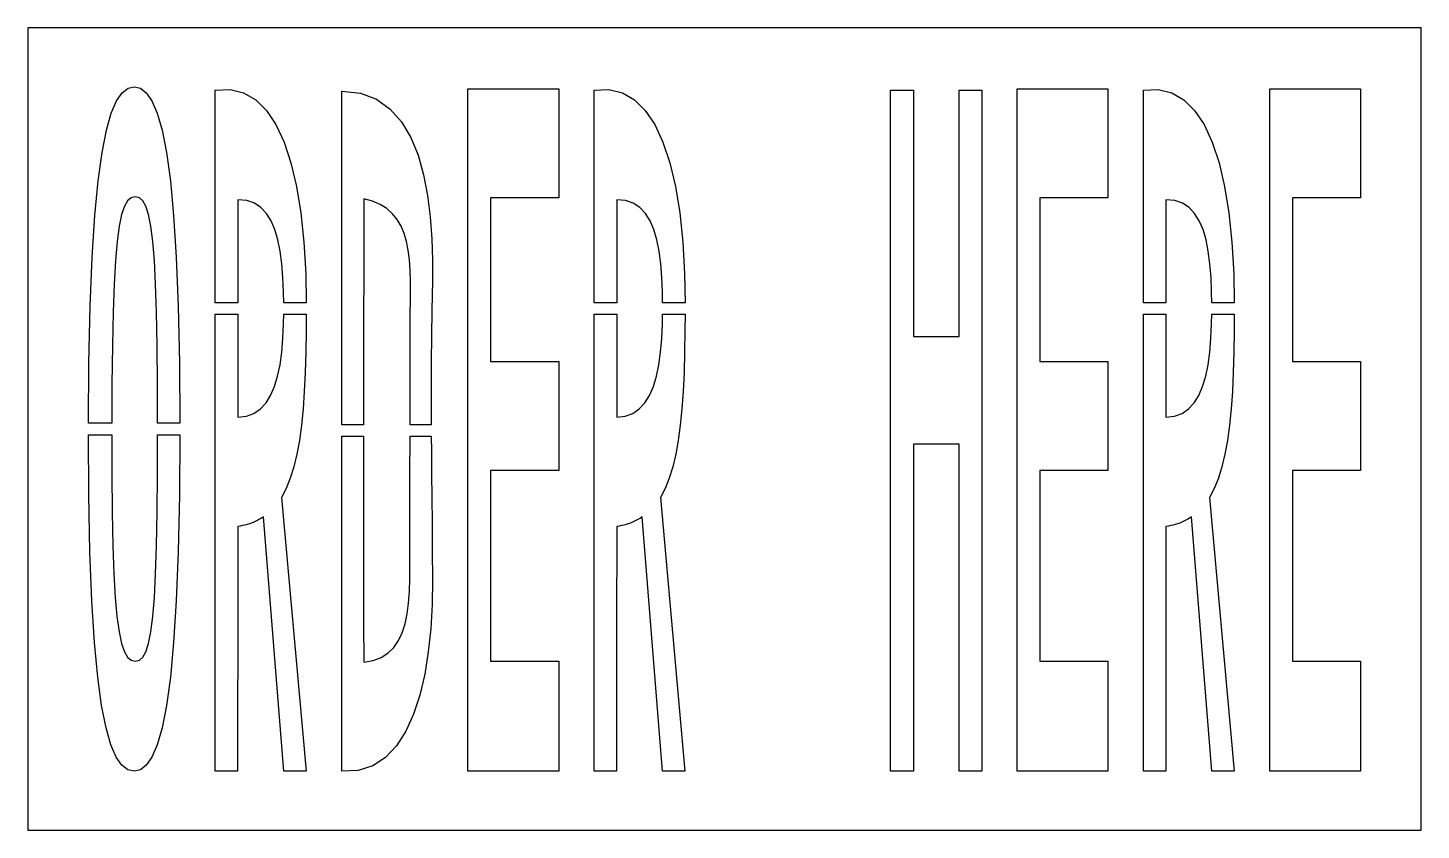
# Model space of a CAD drawing. Extents: x 0 to 92, y 0 to 53.
import ezdxf

# ---------------------------------------------------------------- set-up
doc = ezdxf.new("R2010")
doc.units = 0
doc.layers.add('CUT', color=7, linetype='Continuous')
doc.layers.add('OUTSIDE', color=1, linetype='Continuous')

msp = doc.modelspace()

# ---------------------------------------------------------------- linework, layer by layer
at = {"layer": 'CUT'}
for points in [[(9.6261, 40.603), (9.8021, 37.858), (9.9294, 34.6135), (10.0118, 30.8425), (10.0357, 26.876), (8.5619, 26.876), (8.5554, 29.4475), (8.533, 32.008), (8.4918, 34.2085), (8.4319, 36.0715), (8.3532, 37.624), (8.2522, 38.893), (8.1249, 39.8965), (7.9751, 40.6615), (7.7992, 41.215), (7.5933, 41.5795), (7.3611, 41.782), (7.0953, 41.8405), (6.8258, 41.782), (6.5899, 41.5795), (6.3765, 41.215), (6.1931, 40.6615), (6.0358, 39.8965), (5.901, 38.893), (5.7887, 37.624), (5.6989, 36.0715), (5.6315, 34.2085), (5.5828, 32.008), (5.5529, 29.4475), (5.5398, 26.876), (4.0021, 26.876), (4.0329, 30.8425), (4.119, 34.6135), (4.25, 37.858), (4.4297, 40.603), (4.6431, 42.8935), (4.8977, 44.7565), (5.186, 46.237), (5.5042, 47.3665), (5.8486, 48.181), (6.2193, 48.7165), (6.6124, 49.0135), (7.0204, 49.1035), (7.4285, 49.0135), (7.8216, 48.7165), (8.1923, 48.181), (8.5404, 47.3665), (8.8624, 46.237), (9.1507, 44.7565), (9.409, 42.8935)], [(17.3721, 44.0905), (17.739, 42.5245), (18.0235, 40.774), (18.2257, 38.848), (18.3455, 36.751), (18.3773, 34.841), (16.8929, 34.841), (16.8854, 35.536), (16.8442, 36.5125), (16.7731, 37.417), (16.6645, 38.2495), (16.5148, 39.0055), (16.3163, 39.676), (16.0693, 40.2565), (15.7623, 40.747), (15.3916, 41.134), (14.9573, 41.4175), (14.4482, 41.5885), (13.8641, 41.647), (13.8641, 40.45), (13.8641, 39.253), (13.8641, 38.056), (13.8641, 36.859), (13.8641, 35.662), (13.8641, 34.841), (12.3778, 34.841), (12.3778, 37.642), (12.3778, 41.3905), (12.3778, 45.139), (12.3778, 48.8785), (13.355, 48.928), (14.246, 48.712), (15.0434, 48.2485), (15.7548, 47.542), (16.38, 46.606), (16.9191, 45.454)], [(26.3984, 41.9305), (26.5744, 40.513), (26.6792, 39.073), (26.7204, 37.6465), (26.7129, 36.265), (26.6755, 34.3525), (26.6493, 32.602), (26.6343, 30.973), (26.6268, 29.434), (26.6268, 27.9535), (26.6298, 26.7815), (25.2359, 26.7815), (25.2379, 27.931), (25.2453, 30.073), (25.2491, 32.08), (25.2528, 33.8485), (25.2566, 35.2795), (25.2566, 36.274), (25.2416, 36.9985), (25.2004, 37.6735), (25.1218, 38.3035), (25.0095, 38.8885), (24.8522, 39.424), (24.6463, 39.91), (24.388, 40.342), (24.0773, 40.7245), (23.7029, 41.0575), (23.2686, 41.332), (22.7595, 41.548), (22.1792, 41.7145), (22.1792, 39.163), (22.1754, 36.6115), (22.1717, 34.06), (22.1679, 31.5085), (22.1642, 28.957), (22.161, 26.7815), (20.7228, 26.7815), (20.7228, 30.1045), (20.7228, 33.8485), (20.7228, 37.5925), (20.7228, 41.3365), (20.7228, 45.0805), (20.7228, 48.8245), (21.962, 48.6895), (23.0253, 48.28), (23.9238, 47.632), (24.6725, 46.7815), (25.279, 45.7555), (25.762, 44.581), (26.1289, 43.2985)], [(35.0541, 30.964), (35.0541, 23.764), (30.5578, 23.764), (30.5578, 11.164), (35.0541, 11.164), (35.0541, 3.8965), (29.0603, 3.8965), (29.0603, 48.964), (35.0541, 48.964), (35.0541, 41.764), (30.5578, 41.764), (30.5578, 30.964)], [(42.3883, 44.0905), (42.7552, 42.5245), (43.0397, 40.774), (43.2419, 38.848), (43.3617, 36.751), (43.3935, 34.841), (41.9091, 34.841), (41.9016, 35.536), (41.8604, 36.5125), (41.7893, 37.417), (41.6807, 38.2495), (41.5309, 39.0055), (41.3325, 39.676), (41.0854, 40.2565), (40.7784, 40.747), (40.4078, 41.134), (39.9735, 41.4175), (39.4644, 41.5885), (38.8803, 41.647), (38.8803, 40.45), (38.8803, 39.253), (38.8803, 38.056), (38.8803, 36.859), (38.8803, 35.662), (38.8803, 34.841), (37.394, 34.841), (37.394, 37.642), (37.394, 41.3905), (37.394, 45.139), (37.394, 48.8785), (38.3712, 48.928), (39.2622, 48.712), (40.0596, 48.2485), (40.771, 47.542), (41.3962, 46.606), (41.9353, 45.454)], [(61.4855, 48.892), (62.9868, 48.892), (62.9868, 3.8965), (61.4855, 3.8965), (61.4855, 25.492), (58.4755, 25.492), (58.4755, 3.8965), (56.9704, 3.8965), (56.9704, 48.892), (58.4755, 48.892), (58.4755, 32.6155), (61.4855, 32.6155)], [(71.3205, 30.964), (71.3205, 23.764), (66.8242, 23.764), (66.8242, 11.164), (71.3205, 11.164), (71.3205, 3.8965), (65.3266, 3.8965), (65.3266, 48.964), (71.3205, 48.964), (71.3205, 41.764), (66.8242, 41.764), (66.8242, 30.964)], [(78.6546, 44.0905), (79.0215, 42.5245), (79.306, 40.774), (79.5082, 38.848), (79.628, 36.751), (79.6598, 34.841), (78.1755, 34.841), (78.1679, 35.536), (78.1267, 36.5125), (78.0556, 37.417), (77.947, 38.2495), (77.7973, 39.0055), (77.5989, 39.676), (77.3518, 40.2565), (77.0448, 40.747), (76.6741, 41.134), (76.2399, 41.4175), (75.7307, 41.5885), (75.1467, 41.647), (75.1467, 40.45), (75.1467, 39.253), (75.1467, 38.056), (75.1467, 36.859), (75.1467, 35.662), (75.1467, 34.841), (73.6604, 34.841), (73.6604, 37.642), (73.6604, 41.3905), (73.6604, 45.139), (73.6604, 48.8785), (74.6375, 48.928), (75.5285, 48.712), (76.326, 48.2485), (77.0373, 47.542), (77.6625, 46.606), (78.2016, 45.454)], [(87.9992, 30.964), (87.9992, 23.764), (83.5029, 23.764), (83.5029, 11.164), (87.9992, 11.164), (87.9992, 3.8965), (82.0053, 3.8965), (82.0053, 48.964), (87.9992, 48.964), (87.9992, 41.764), (83.5029, 41.764), (83.5029, 30.964)], [(18.1733, 27.823), (18.0647, 26.743), (17.9299, 25.744), (17.7652, 24.8305), (17.5668, 23.998), (17.3309, 23.2465), (17.0614, 22.576), (16.7469, 21.982), (18.3717, 3.8965), (16.8929, 3.8965), (15.5526, 20.6905), (15.4328, 20.614), (15.3055, 20.5375), (15.1782, 20.47), (15.0472, 20.4025), (14.9124, 20.344), (14.7739, 20.29), (14.6316, 20.2405), (14.4856, 20.1955), (14.3359, 20.155), (14.1824, 20.119), (14.0251, 20.0875), (13.8641, 20.0605), (13.8641, 18.715), (13.8641, 17.3695), (13.8604, 16.0195), (13.8604, 14.674), (13.8604, 13.3285), (13.8567, 11.9785), (13.8567, 10.633), (13.8529, 9.283), (13.8529, 7.9375), (13.8529, 6.5875), (13.8529, 5.242), (13.8529, 3.8965), (13.7294, 3.8965), (13.6058, 3.8965), (13.4823, 3.8965), (13.3587, 3.8965), (13.2352, 3.8965), (13.1154, 3.8965), (12.9918, 3.8965), (12.8683, 3.8965), (12.7485, 3.8965), (12.6249, 3.8965), (12.5014, 3.8965), (12.3778, 3.8965), (12.3778, 7.6405), (12.3778, 11.3845), (12.3778, 15.133), (12.3778, 18.8815), (12.3778, 22.6345), (12.3778, 26.3875), (12.3778, 30.1405), (12.3778, 33.8935), (12.3778, 34.089), (13.8641, 34.089), (13.8641, 33.268), (13.8641, 32.071), (13.8641, 30.874), (13.8641, 29.677), (13.8641, 28.48), (13.8641, 27.283), (14.4295, 27.3505), (14.9274, 27.5305), (15.3579, 27.823), (15.7248, 28.2235), (16.0318, 28.7185), (16.2864, 29.3035), (16.4923, 29.983), (16.6495, 30.739), (16.7619, 31.576), (16.8405, 32.485), (16.8854, 33.4615), (16.8922, 34.089), (18.3809, 34.089), (18.3754, 32.9935), (18.353, 31.5715), (18.3155, 30.235), (18.2556, 28.984)], [(43.2718, 28.984), (43.1895, 27.823), (43.0809, 26.743), (42.9461, 25.744), (42.7814, 24.8305), (42.583, 23.998), (42.3471, 23.2465), (42.0775, 22.576), (41.7631, 21.982), (43.3879, 3.8965), (41.9091, 3.8965), (40.5688, 20.6905), (40.449, 20.614), (40.3217, 20.5375), (40.1944, 20.47), (40.0634, 20.4025), (39.9286, 20.344), (39.7901, 20.29), (39.6478, 20.2405), (39.5018, 20.1955), (39.352, 20.155), (39.1985, 20.119), (39.0413, 20.0875), (38.8803, 20.0605), (38.8803, 18.715), (38.8803, 17.3695), (38.8766, 16.0195), (38.8766, 14.674), (38.8766, 13.3285), (38.8728, 11.9785), (38.8728, 10.633), (38.8691, 9.283), (38.8691, 7.9375), (38.8691, 6.5875), (38.8691, 5.242), (38.8691, 3.8965), (38.7455, 3.8965), (38.622, 3.8965), (38.4985, 3.8965), (38.3749, 3.8965), (38.2514, 3.8965), (38.1316, 3.8965), (38.008, 3.8965), (37.8845, 3.8965), (37.7647, 3.8965), (37.6411, 3.8965), (37.5176, 3.8965), (37.394, 3.8965), (37.394, 7.6405), (37.394, 11.3845), (37.394, 15.133), (37.394, 18.8815), (37.394, 22.6345), (37.394, 26.3875), (37.394, 30.1405), (37.394, 33.8935), (37.394, 34.089), (38.8803, 34.089), (38.8803, 33.268), (38.8803, 32.071), (38.8803, 30.874), (38.8803, 29.677), (38.8803, 28.48), (38.8803, 27.283), (39.4456, 27.3505), (39.9436, 27.5305), (40.3741, 27.823), (40.741, 28.2235), (41.048, 28.7185), (41.3026, 29.3035), (41.5085, 29.983), (41.6657, 30.739), (41.778, 31.576), (41.8567, 32.485), (41.9016, 33.4615), (41.9084, 34.089), (43.3971, 34.089), (43.3916, 32.9935), (43.3692, 31.5715), (43.3317, 30.235)], [(79.4558, 27.823), (79.3472, 26.743), (79.2125, 25.744), (79.0477, 24.8305), (78.8493, 23.998), (78.6134, 23.2465), (78.3439, 22.576), (78.0294, 21.982), (79.6542, 3.8965), (78.1754, 3.8965), (76.8351, 20.6905), (76.7153, 20.614), (76.588, 20.5375), (76.4607, 20.47), (76.3297, 20.4025), (76.1949, 20.344), (76.0564, 20.29), (75.9142, 20.2405), (75.7681, 20.1955), (75.6184, 20.155), (75.4649, 20.119), (75.3077, 20.0875), (75.1467, 20.0605), (75.1467, 18.715), (75.1467, 17.3695), (75.1429, 16.0195), (75.1429, 14.674), (75.1429, 13.3285), (75.1392, 11.9785), (75.1392, 10.633), (75.1354, 9.283), (75.1354, 7.9375), (75.1354, 6.5875), (75.1354, 5.242), (75.1354, 3.8965), (75.0119, 3.8965), (74.8883, 3.8965), (74.7648, 3.8965), (74.6413, 3.8965), (74.5177, 3.8965), (74.3979, 3.8965), (74.2744, 3.8965), (74.1508, 3.8965), (74.031, 3.8965), (73.9075, 3.8965), (73.7839, 3.8965), (73.6604, 3.8965), (73.6604, 7.6405), (73.6604, 11.3845), (73.6604, 15.133), (73.6604, 18.8815), (73.6604, 22.6345), (73.6604, 26.3875), (73.6604, 30.1405), (73.6604, 33.8935), (73.6604, 34.089), (75.1467, 34.089), (75.1467, 33.268), (75.1467, 32.071), (75.1467, 30.874), (75.1467, 29.677), (75.1467, 28.48), (75.1467, 27.283), (75.712, 27.3505), (76.2099, 27.5305), (76.6405, 27.823), (77.0073, 28.2235), (77.3143, 28.7185), (77.5689, 29.3035), (77.7748, 29.983), (77.9321, 30.739), (78.0444, 31.576), (78.123, 32.485), (78.1679, 33.4615), (78.1747, 34.089), (79.6634, 34.089), (79.658, 32.9935), (79.6355, 31.5715), (79.5981, 30.235), (79.5382, 28.984)], [(9.409, 10.1065), (9.1507, 8.2435), (8.8624, 6.763), (8.5404, 5.6335), (8.1923, 4.819), (7.8216, 4.2835), (7.4285, 3.9865), (7.0204, 3.8965), (6.6086, 3.9865), (6.2155, 4.2835), (5.8411, 4.819), (5.4892, 5.6335), (5.1635, 6.763), (4.8715, 8.2435), (4.6132, 10.1065), (4.396, 12.397), (4.2238, 15.142), (4.0965, 18.3865), (4.0179, 22.1575), (4.0008, 26.124), (5.5384, 26.124), (5.5416, 23.5525), (5.5678, 20.992), (5.6128, 18.7915), (5.6802, 16.9285), (5.77, 15.376), (5.8823, 14.107), (6.0209, 13.1035), (6.1818, 12.3385), (6.3728, 11.785), (6.5862, 11.4205), (6.8258, 11.2225), (7.0953, 11.1595), (7.3611, 11.2225), (7.5933, 11.4205), (7.7992, 11.785), (7.9751, 12.3385), (8.1249, 13.1035), (8.2522, 14.107), (8.3532, 15.376), (8.4319, 16.9285), (8.4918, 18.7915), (8.533, 20.992), (8.5554, 23.5525), (8.5619, 26.124), (10.0357, 26.124), (10.0118, 22.1575), (9.9294, 18.3865), (9.8021, 15.142), (9.6261, 12.397)], [(26.6867, 20.299), (26.7017, 18.49), (26.7129, 16.51), (26.6905, 14.9125), (26.6044, 13.3285), (26.4434, 11.785), (26.2075, 10.309), (25.8855, 8.923), (25.47, 7.654), (24.9608, 6.529), (24.3468, 5.566), (23.6205, 4.7965), (22.7819, 4.2475), (21.816, 3.937), (20.7228, 3.8965), (20.7228, 7.6405), (20.7228, 11.3845), (20.7228, 15.1285), (20.7228, 18.8725), (20.7228, 22.6165), (20.7228, 26.0295), (22.1599, 26.0295), (22.1567, 23.854), (22.1567, 21.3025), (22.1567, 18.751), (22.1604, 16.1995), (22.1679, 13.648), (22.1792, 11.0965), (22.7931, 11.209), (23.3248, 11.4115), (23.774, 11.6995), (24.1559, 12.0685), (24.4666, 12.5185), (24.7137, 13.0405), (24.9084, 13.63), (25.0507, 14.287), (25.1443, 15.0025), (25.2004, 15.772), (25.2229, 16.5955), (25.2117, 17.4595), (25.2117, 17.7745), (25.2154, 18.6475), (25.2191, 19.984), (25.2229, 21.676), (25.2304, 23.6335), (25.2341, 25.753), (25.2346, 26.0295), (26.6342, 26.0295), (26.6418, 25.0375), (26.6568, 23.539), (26.6717, 21.973)]]:
    msp.add_lwpolyline(points, close=True, dxfattribs=at)
at = {"layer": 'OUTSIDE'}
msp.add_lwpolyline([(0, 0), (92, 0), (92, 53), (0, 53)], close=True, dxfattribs=at)

doc.saveas('drawing.dxf')
